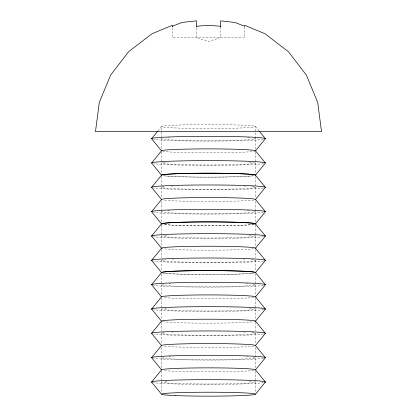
<?xml version="1.0" encoding="UTF-8"?>
<svg xmlns="http://www.w3.org/2000/svg" width="417" height="417" viewBox="0 0 417 417"><rect width="100%" height="100%" fill="white"/><g stroke="black" fill="none" stroke-linecap="round" stroke-linejoin="round"><path stroke-width="0.31" stroke-dasharray="2.08 1.56" d="M157.939 130.928L161.509 126.554L161.509 149.578M259.061 130.928L255.491 126.554A46.991 1.97 0 0 0 185.007 124.85A46.991 1.97 0 0 0 185.007 128.259A46.991 1.97 0 0 0 255.491 126.554L255.491 149.578M255.491 152.137L255.491 173.879M255.491 176.48L255.491 186.076M255.491 187.353L255.491 198.226M255.491 201.468L255.491 222.574M255.491 225.17L255.491 246.275M255.491 249.517L255.491 257.831M255.491 260.39L255.491 271.264M255.491 273.865L255.491 295.606M255.491 298.165L255.491 319.271M255.491 322.466L255.491 330.78M255.491 333.339L255.491 344.213M255.491 347.455L255.491 368.56M255.491 371.161L255.491 392.261M244.696 26.87L244.696 37.655L172.304 37.655L172.304 26.87M220.567 26.87L220.567 37.655L208.5 41.465L196.433 37.655L196.433 26.87M161.509 152.137L161.509 173.879M161.509 176.48L161.509 186.076M161.509 187.353L161.509 198.226M161.509 201.468L161.509 222.574M161.509 225.17L161.509 246.275M161.509 249.517L161.509 257.831M161.509 260.39L161.509 271.264M161.509 273.865L161.509 295.606M161.509 298.165L161.509 319.271M161.509 322.466L161.509 330.78M161.509 333.339L161.509 344.213M161.509 347.455L161.509 368.56M161.509 371.161L161.509 392.261M253.89 308.528A46.991 1.97 0 0 1 208.5 311.004A46.991 1.97 0 0 1 163.11 308.528M164.517 308.345A46.991 1.97 0 0 1 167.806 308.054M249.194 308.054A46.991 1.97 0 0 1 252.483 308.345M263.476 309.654A56.915 2.382 0 0 1 208.5 311.421A56.915 2.382 0 0 1 153.524 309.654M253.89 297.394A46.991 1.97 0 0 1 208.5 298.853A46.991 1.97 0 0 1 163.11 297.394M255.491 321.189A46.991 1.97 0 0 1 208.5 323.154A46.991 1.97 0 0 1 161.509 321.189M253.89 381.524A46.991 1.97 0 0 1 208.5 384A46.991 1.97 0 0 1 163.11 381.524M165.085 381.279A46.991 1.97 0 0 1 167.806 381.049M249.194 381.049A46.991 1.97 0 0 1 251.915 381.279M263.476 382.65A56.915 2.382 0 0 1 208.5 384.417A56.915 2.382 0 0 1 153.524 382.65M253.89 370.39A46.991 1.97 0 0 1 208.5 371.849A46.991 1.97 0 0 1 163.11 370.39M251.915 332.589A46.991 1.97 0 0 1 208.5 335.31A46.991 1.97 0 0 1 165.085 332.589M171.856 332.109A46.991 1.97 0 0 1 173.18 332.041M243.82 332.041A46.991 1.97 0 0 1 245.144 332.109M263.476 333.96A56.915 2.382 0 0 1 208.5 335.721A56.915 2.382 0 0 1 153.524 333.96M253.89 346.042A46.991 1.97 0 0 1 208.5 347.502A46.991 1.97 0 0 1 163.11 346.042M253.89 138.199A46.991 1.97 0 0 1 208.5 140.675A46.991 1.97 0 0 1 163.11 138.199M167.806 137.719A46.991 1.97 0 0 1 169.422 137.615M247.578 137.615A46.991 1.97 0 0 1 249.194 137.719M263.476 139.325A56.915 2.382 0 0 1 208.5 141.087A56.915 2.382 0 0 1 153.524 139.325M255.491 150.855A46.991 1.97 0 0 1 208.5 152.825A46.991 1.97 0 0 1 161.509 150.855M254.777 162.666A46.991 1.97 0 0 1 208.5 164.976A46.991 1.97 0 0 1 162.223 162.666M163.11 162.5A46.991 1.97 0 0 1 167.066 162.083M249.194 162.025A46.991 1.97 0 0 1 253.89 162.5M263.476 163.626A56.915 2.382 0 0 1 208.5 165.393A56.915 2.382 0 0 1 153.524 163.626M253.89 175.666A46.991 1.97 0 0 1 208.5 177.126A46.991 1.97 0 0 1 163.11 175.713M163.11 175.666A46.991 1.97 0 0 0 208.5 177.126A46.991 1.97 0 0 0 253.89 175.713M253.89 235.537A46.991 1.97 0 0 1 208.5 238.013A46.991 1.97 0 0 1 163.11 235.537M164.517 235.35A46.991 1.97 0 0 1 167.806 235.063M249.194 235.063A46.991 1.97 0 0 1 252.483 235.35M263.476 236.663A56.915 2.382 0 0 1 208.5 238.43A56.915 2.382 0 0 1 153.524 236.663M253.89 224.403A46.991 1.97 0 0 1 208.5 225.863A46.991 1.97 0 0 1 163.11 224.403M253.89 248.704A46.991 1.97 0 0 1 202.365 250.148A46.991 1.97 0 0 1 161.509 248.193M253.89 211.19A46.991 1.97 0 0 1 208.5 213.666A46.991 1.97 0 0 1 163.11 211.19M167.806 210.715A46.991 1.97 0 0 1 170 210.569M247 210.569A46.991 1.97 0 0 1 249.194 210.715M263.476 212.316A56.915 2.382 0 0 1 208.5 214.083A56.915 2.382 0 0 1 153.524 212.316M253.89 200.014A46.991 1.97 0 0 1 208.5 201.474A46.991 1.97 0 0 1 163.11 200.014M253.89 224.362A46.991 1.97 0 0 1 208.5 225.816A46.991 1.97 0 0 1 163.11 224.362M251.915 186.602A46.991 1.97 0 0 1 208.5 189.323A46.991 1.97 0 0 1 165.085 186.602M171.22 186.154A46.991 1.97 0 0 1 172.508 186.086M244.492 186.086A46.991 1.97 0 0 1 245.78 186.154M263.476 187.968A56.915 2.382 0 0 1 208.5 189.735A56.915 2.382 0 0 1 153.524 187.968M252.999 357.051A46.991 1.97 0 0 1 208.5 359.652A46.991 1.97 0 0 1 164.001 357.051M168.864 356.629A46.991 1.97 0 0 1 170.6 356.525M246.4 356.525A46.991 1.97 0 0 1 248.136 356.629M263.476 358.302A56.915 2.382 0 0 1 208.5 360.069A56.915 2.382 0 0 1 153.524 358.302M251.3 259.577A46.991 1.97 0 0 1 208.5 262.356A46.991 1.97 0 0 1 165.7 259.577M172.508 259.124A46.991 1.97 0 0 1 173.863 259.061M243.137 259.061A46.991 1.97 0 0 1 244.492 259.124M263.476 261.006A56.915 2.382 0 0 1 208.5 262.773A56.915 2.382 0 0 1 153.524 261.006M252.999 284.102A46.991 1.97 0 0 1 208.5 286.703A46.991 1.97 0 0 1 164.001 284.102M168.864 283.68A46.991 1.97 0 0 1 170.6 283.57M246.4 283.57A46.991 1.97 0 0 1 248.136 283.68M263.476 285.353A56.915 2.382 0 0 1 208.5 287.12A56.915 2.382 0 0 1 153.524 285.353M208.5 274.511A46.991 1.97 0 0 0 253.89 273.052A46.991 1.97 0 0 1 208.5 274.553A46.991 1.97 0 0 1 163.11 273.093A46.991 1.97 0 0 0 208.5 274.511"/><path stroke-width="0.63" d="M161.509 150.855L151.585 163.011L161.509 175.161A46.991 1.97 0 0 1 208.5 173.191A46.991 1.97 0 0 1 255.491 175.161L265.415 163.011L255.491 150.855A46.991 1.97 0 0 0 208.5 148.89A46.991 1.97 0 0 0 161.509 150.855L151.585 138.705L157.537 131.412M151.585 187.353L161.509 175.203A46.991 1.97 0 0 1 208.5 173.232A46.991 1.97 0 0 1 255.491 175.203L265.415 187.353L255.491 199.503A46.991 1.97 0 0 0 208.5 197.538A46.991 1.97 0 0 0 161.509 199.503L151.585 187.353A56.915 2.382 0 0 1 208.5 184.971A56.915 2.382 0 0 1 265.415 187.353M161.509 223.893L151.585 236.043L161.509 248.193A46.991 1.97 0 0 1 208.5 246.228A46.991 1.97 0 0 1 255.491 248.193L265.415 236.043L255.491 223.893A46.991 1.97 0 0 0 208.5 221.927A46.991 1.97 0 0 0 161.509 223.893L151.585 211.7L161.509 199.55M253.89 272.077A46.991 1.97 0 0 0 208.5 270.617A46.991 1.97 0 0 0 161.509 272.541L151.585 260.39L161.509 248.24M255.491 150.855L265.415 138.705L259.463 131.412M161.509 345.537L151.585 357.687L161.509 369.837A46.991 1.97 0 0 1 208.5 367.867A46.991 1.97 0 0 1 255.491 369.837L265.415 357.687L255.491 345.537A46.991 1.97 0 0 0 208.5 343.566A46.991 1.97 0 0 0 161.509 345.537L151.585 333.339L161.509 321.189A46.991 1.97 0 0 1 208.5 319.219A46.991 1.97 0 0 1 255.491 321.189L265.415 309.039L255.491 296.888A46.991 1.97 0 0 0 208.5 294.918A46.991 1.97 0 0 0 161.509 296.888L151.585 284.733L161.509 272.582A46.991 1.97 0 0 1 162.223 272.244M161.509 296.888L151.585 309.039L161.509 321.189M255.491 223.851L265.415 211.7L255.491 199.55M161.509 369.879L151.585 382.029L161.509 394.18M255.491 248.24L265.415 260.39L255.491 272.541A46.991 1.97 0 0 0 208.5 270.576A46.991 1.97 0 0 0 163.11 272.077M255.491 296.888L265.415 284.733L255.491 272.582A46.991 1.97 0 0 0 254.777 272.244M255.491 345.49L265.415 333.339L255.491 321.189M255.491 394.18L265.415 382.029L255.491 369.879M172.304 26.24L182.104 22.455L196.433 20.85L196.433 26.667M196.433 26.24L208.5 25.328L220.567 26.24M220.567 26.667L220.567 20.85L234.896 22.455L244.696 26.24L244.696 25.328L265.014 33.746L288.423 51.708L306.386 75.117L317.681 102.379L321.533 131.636L95.467 131.636L99.319 102.379L110.614 75.117L128.577 51.708L151.986 33.746L172.304 25.328L172.304 26.625M152.069 309.346A56.915 2.382 0 0 1 208.5 306.657A56.915 2.382 0 0 1 264.931 309.346M152.069 382.342A56.915 2.382 0 0 1 208.5 379.647A56.915 2.382 0 0 1 264.931 382.342M151.585 333.339A56.915 2.382 0 0 1 208.5 330.957A56.915 2.382 0 0 1 265.415 333.339M151.585 138.705A56.915 2.382 0 0 1 208.5 136.323A56.915 2.382 0 0 1 265.415 138.705M151.585 163.011A56.915 2.382 0 0 1 208.5 160.623A56.915 2.382 0 0 1 265.415 163.011M152.069 236.356A56.915 2.382 0 0 1 208.5 233.661A56.915 2.382 0 0 1 264.931 236.356M162.223 224.195A46.991 1.97 0 0 1 208.5 221.88A46.991 1.97 0 0 1 254.777 224.195M151.585 211.7A56.915 2.382 0 0 1 208.5 209.313A56.915 2.382 0 0 1 265.415 211.7M151.585 357.687A56.915 2.382 0 0 1 208.5 355.3A56.915 2.382 0 0 1 265.415 357.687M151.585 260.39A56.915 2.382 0 0 1 208.5 258.008A56.915 2.382 0 0 1 265.415 260.39M151.585 284.733A56.915 2.382 0 0 1 208.5 282.351A56.915 2.382 0 0 1 265.415 284.733M175.27 395.571A46.991 1.97 0 0 0 253.89 394.691A46.991 1.97 0 0 0 196.339 392.282A46.991 1.97 0 0 0 175.27 395.571"/></g></svg>
